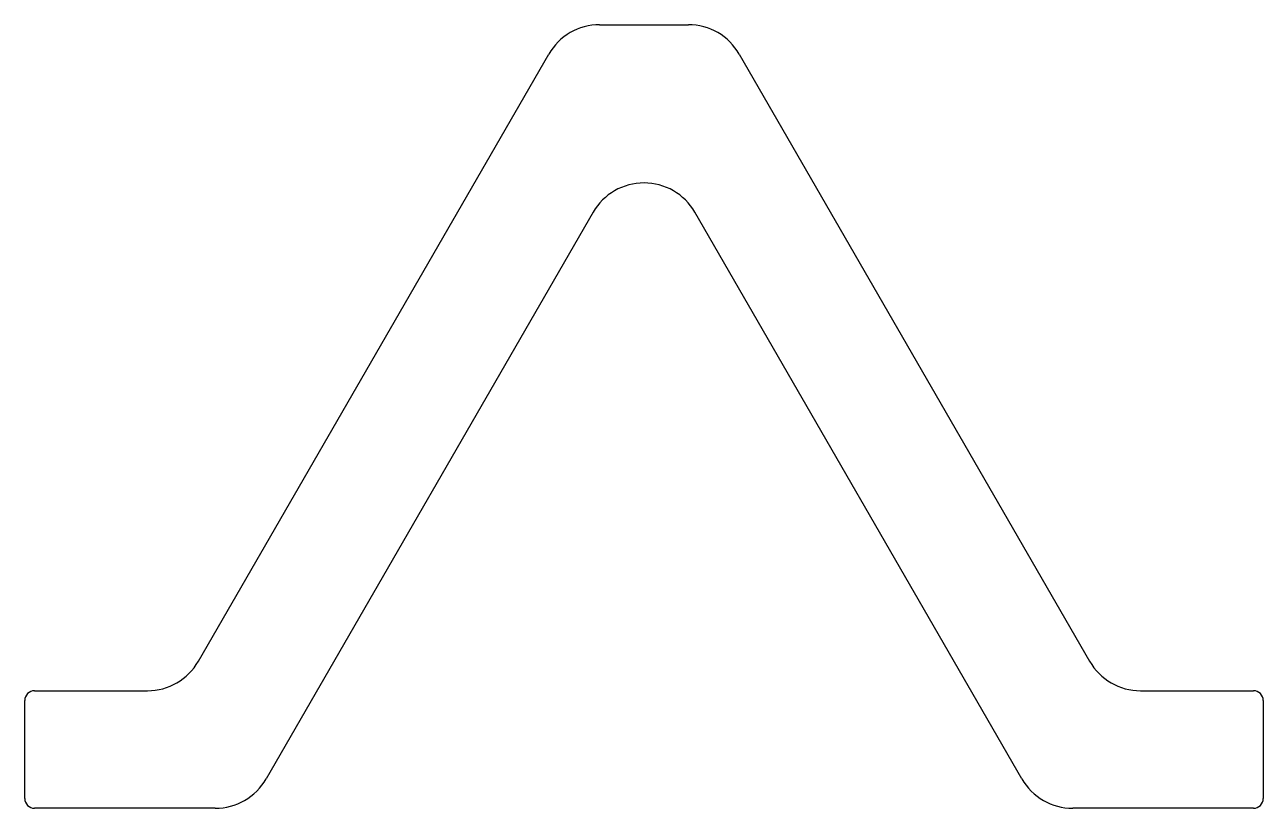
# Model space of a CAD drawing. Extents: x 1 to 32.7, y 0.9 to 20.9.
import ezdxf

# ---------------------------------------------------------------- set-up
doc = ezdxf.new("R2010")
doc.units = 0
doc.layers.get('0').update_dxf_attribs({"linetype": 'CONTINUOUS'})

msp = doc.modelspace()

# ---------------------------------------------------------------- linework, layer by layer
for p, q in [((15.706, 20.899), (17.974, 20.899)), ((5.458, 4.649), (14.407, 20.149)), ((19.273, 20.149), (28.222, 4.649)), ((15.541, 16.113), (7.19, 1.649)), ((26.49, 1.649), (18.139, 16.113)), ((1.275, 3.899), (4.159, 3.899)), ((29.521, 3.899), (32.405, 3.899)), ((1.025, 1.149), (1.025, 3.649)), ((32.655, 3.649), (32.655, 1.149)), ((5.891, 0.899), (1.275, 0.899)), ((32.405, 0.899), (27.789, 0.899))]:
    msp.add_line(p, q)
for centre, radius, start, end in [((15.706, 19.399), 1.5, 90, 150), ((17.974, 19.399), 1.5, 30, 90), ((16.84, 15.363), 1.5, 30, 150), ((4.159, 5.399), 1.5, 270, 330), ((29.521, 5.399), 1.5, 210, 270), ((1.275, 3.649), 0.25, 90, 180), ((32.405, 3.649), 0.25, 360, 90), ((5.891, 2.399), 1.5, 270, 330), ((27.789, 2.399), 1.5, 210, 270), ((1.275, 1.149), 0.25, 180, 270), ((32.405, 1.149), 0.25, 270, 0)]:
    msp.add_arc(centre, radius, start, end)

doc.saveas('drawing.dxf')
